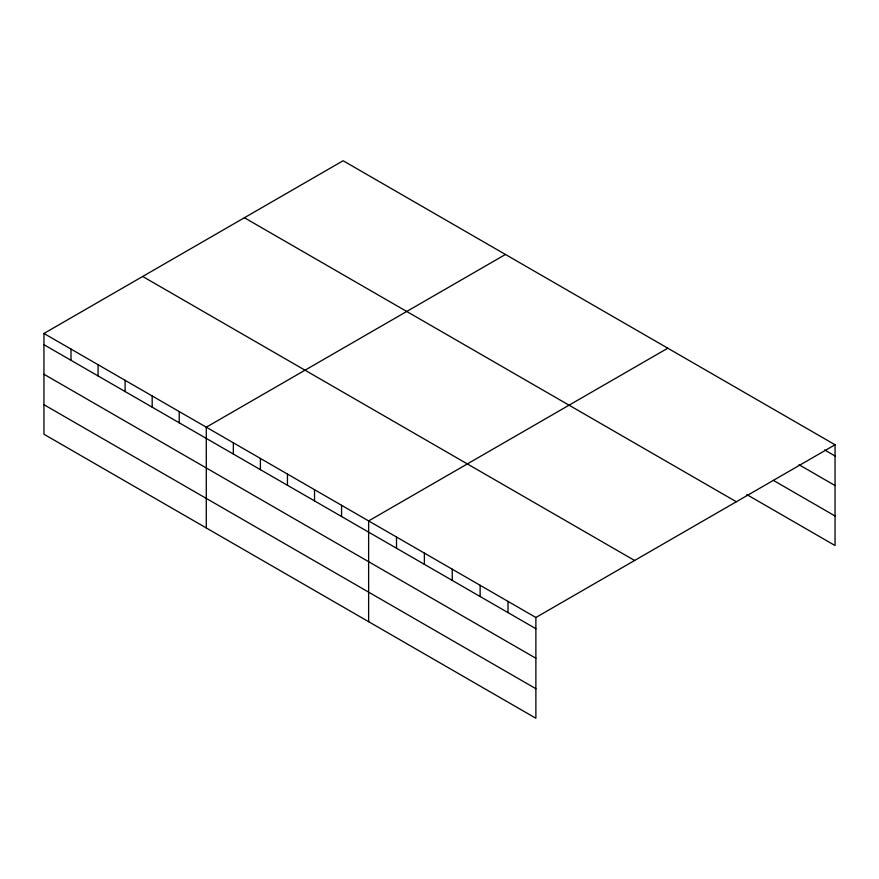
<?xml version="1.0" encoding="UTF-8"?>
<svg xmlns="http://www.w3.org/2000/svg" width="879" height="879" viewBox="0 0 879 879"><rect width="100%" height="100%" fill="white"/><g stroke="black" fill="none" stroke-linecap="round" stroke-linejoin="round"><path stroke-width="1.32" d="M43.95 333.471L535.882 617.487L535.882 718.253L43.95 434.237L43.95 333.471L343.118 160.747L835.05 444.763L835.05 545.529L746.776 494.569M505.458 254.47L206.29 427.194L206.29 527.96M667.787 348.194L368.631 520.917L368.631 621.684M535.882 617.487L835.05 444.763M824.601 449.949L835.05 455.981M799.044 464.749L835.05 485.538M773.487 480.439L835.05 515.984M244.395 217.739L736.327 501.755M142.673 276.467L634.605 560.483M43.95 344.689L535.882 628.705M43.95 374.245L535.882 658.261M43.95 404.692L535.882 688.707M508.007 601.39L508.007 612.619M480.132 585.293L480.132 596.522M452.256 569.196L452.256 580.426M424.381 553.111L424.381 564.329M396.506 537.014L396.506 548.232M341.568 505.293L341.568 516.522M314.517 489.68L314.517 500.898M287.455 474.056L287.455 485.285M260.404 458.431L260.404 469.661M233.342 442.818L233.342 454.036M179.228 411.57L179.228 422.799M152.177 395.957L152.177 407.175M125.115 380.332L125.115 391.551M98.063 364.708L98.063 375.937M71.001 349.084L71.001 360.313"/></g></svg>
